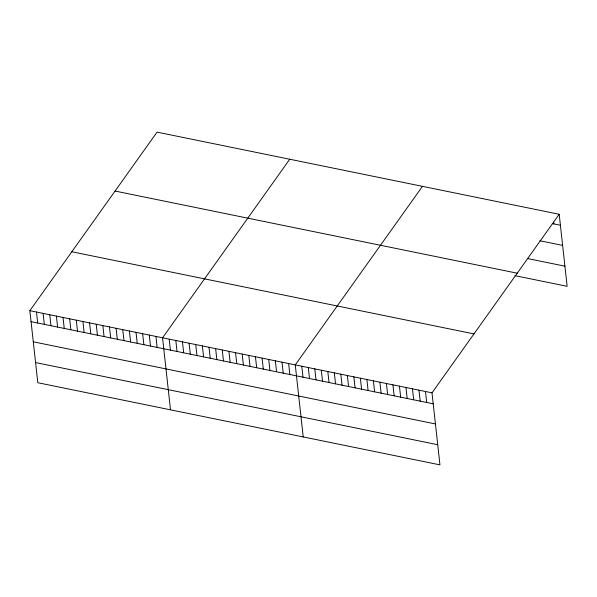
<?xml version="1.0" encoding="UTF-8"?>
<svg xmlns="http://www.w3.org/2000/svg" width="597" height="597" viewBox="0 0 597 597"><rect width="100%" height="100%" fill="white"/><g stroke="black" fill="none" stroke-linecap="round" stroke-linejoin="round"><path stroke-width="0.9" d="M559.195 214.278L431.997 392.826L439.952 464.869L37.805 382.722L29.85 310.679L157.048 132.131L559.195 214.278L567.15 286.321L515.062 275.68M289.754 159.235L162.556 337.79L170.511 409.833M422.467 186.346L295.269 364.894L303.224 436.944M552.27 223.591L560.411 225.256M539.845 240.748L562.635 245.404M527.487 258.523L564.926 266.172M115.072 191.047L517.218 273.202M71.827 251.755L473.973 333.91M29.85 310.679L431.997 392.826M31.059 321.649L433.213 403.803M33.283 341.805L435.437 423.952M35.581 362.566L437.728 444.72M553.695 222.091L553.897 223.92M425.489 391.498L426.698 402.475M418.975 390.169L420.191 401.139M412.467 388.841L413.676 399.811M405.953 387.505L407.169 398.483M399.445 386.177L400.654 397.154M392.93 384.849L394.147 395.818M386.423 383.52L387.632 394.49M379.908 382.184L381.125 393.162M373.401 380.856L374.61 391.833M366.886 379.528L368.103 390.498M360.379 378.2L361.588 389.169M353.864 376.871L355.081 387.841M347.357 375.535L348.566 386.513M340.842 374.207L342.059 385.184M334.335 372.879L335.544 383.849M327.82 371.55L329.037 382.52M321.313 370.215L322.522 381.192M314.798 368.886L316.014 379.864M308.291 367.558L309.5 378.528M301.776 366.23L302.992 377.2M288.635 363.543L289.843 374.513M282 362.185L283.209 373.162M275.359 360.834L276.575 371.804M268.725 359.476L269.941 370.446M262.09 358.118L263.299 369.095M255.456 356.767L256.665 367.737M248.822 355.409L250.031 366.379M242.188 354.051L243.397 365.028M235.546 352.7L236.763 363.67M228.912 351.342L230.129 362.312M222.278 349.984L223.487 360.961M215.644 348.633L216.853 359.603M209.01 347.275L210.219 358.252M202.368 345.917L203.584 356.894M195.734 344.566L196.95 355.536M189.1 343.208L190.309 354.185M182.466 341.857L183.675 352.827M175.831 340.499L177.04 351.469M169.197 339.141L170.406 350.118M155.921 336.432L157.138 347.402M149.287 335.074L150.496 346.051M142.653 333.723L143.862 344.693M136.019 332.365L137.228 343.342M129.385 331.007L130.594 341.984M122.743 329.656L123.96 340.626M116.109 328.298L117.325 339.275M109.475 326.94L110.684 337.917M102.841 325.589L104.05 336.559M96.207 324.231L97.415 335.208M89.572 322.88L90.781 333.85M82.931 321.522L84.147 332.492M76.297 320.164L77.513 331.141M69.662 318.813L70.871 329.783M63.028 317.455L64.237 328.425M56.394 316.097L57.603 327.074M49.76 314.746L50.969 325.716M43.118 313.388L44.335 324.365M36.484 312.03L37.701 323.007"/></g></svg>
